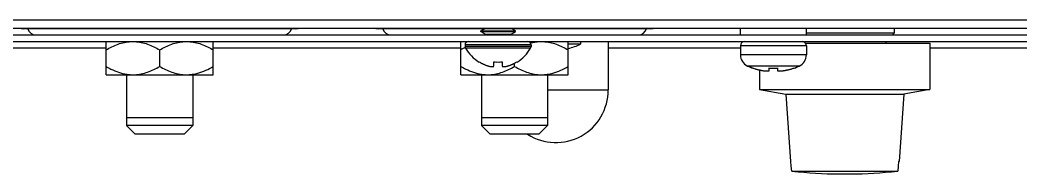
# Model space of a CAD drawing. Header units: millimetres. Extents: x 333 to 5627, y 435 to 3897.
# Drawn here: x 3420.2 to 3541.3, y 3114.3 to 3132.9 of the extents above; entities that cross this region are included whole.
import ezdxf

# ---------------------------------------------------------------- set-up
doc = ezdxf.new("R2010")
doc.units = ezdxf.units.MM
doc.header["$LTSCALE"] = 330
doc.layers.get('0').update_dxf_attribs({"linetype": 'CONTINUOUS'})
doc.layers.add('ASSI', color=7, linetype='CONTINUOUS')
doc.layers.add('GEOM', color=7, linetype='CONTINUOUS')

msp = doc.modelspace()

# ---------------------------------------------------------------- linework, layer by layer
at = {"color": 7, "linetype": 'Continuous'}
for p, q in [((3976.09, 3132.89), (3180.09, 3132.89)), ((3178.99, 3131.09), (3977.19, 3131.09)), ((3976.09, 3131.89), (3180.09, 3131.89)), ((3453.59, 3131.84), (3420.59, 3131.84)), ((3476.42, 3131.84), (3463.59, 3131.84)), ((3475.99, 3131.59), (3476.49, 3131.88)), ((3475.99, 3131.59), (3480.19, 3131.59)), ((3475.99, 3131.49), (3475.99, 3131.59)), ((3475.99, 3131.49), (3480.19, 3131.49)), ((3476.49, 3131.2), (3475.99, 3131.49)), ((3476.49, 3131.88), (3476.49, 3131.89)), ((3476.49, 3131.88), (3479.69, 3131.88)), ((3476.49, 3131.2), (3479.69, 3131.2)), ((3479.69, 3131.88), (3479.69, 3131.89)), ((3480.19, 3131.59), (3479.69, 3131.88)), ((3479.69, 3131.2), (3480.19, 3131.49)), ((3496.59, 3131.84), (3479.76, 3131.84)), ((3480.19, 3131.49), (3480.19, 3131.59)), ((3507.45, 3131.09), (3507.45, 3131.89)), ((3515.45, 3131.09), (3515.45, 3131.89)), ((3526.09, 3131.29), (3515.45, 3131.29)), ((3526.09, 3131.29), (3525.89, 3131.09)), ((3526.09, 3131.89), (3526.09, 3131.29)), ((3180.09, 3130.29), (3976.08, 3130.29)), ((3430.59, 3126.29), (3430.59, 3130.29)), ((3443.59, 3126.29), (3443.59, 3130.29)), ((3473.59, 3126.29), (3473.59, 3130.29)), ((3482.09, 3129.89), (3474.09, 3129.89)), ((3474.09, 3129.89), (3474.09, 3129.69)), ((3482.09, 3129.69), (3474.09, 3129.69)), ((3482.09, 3129.89), (3482.09, 3129.69)), ((3486.59, 3126.29), (3486.59, 3130.29)), ((3488.09, 3129.99), (3486.59, 3129.99)), ((3488.09, 3130.29), (3488.09, 3129.99)), ((3515.45, 3129.79), (3507.45, 3129.79)), ((3507.45, 3129.79), (3507.45, 3128.69)), ((3515.34, 3130.09), (3530.42, 3130.09)), ((3515.45, 3129.79), (3515.45, 3128.69)), ((3525.09, 3130.29), (3525.09, 3130.09)), ((3530.42, 3130.09), (3530.42, 3124.49)), ((3430.59, 3129.49), (3401.09, 3129.49)), ((3437.09, 3127.29), (3437.09, 3129.29)), ((3473.59, 3129.49), (3443.59, 3129.49)), ((3482.03, 3129.49), (3474.14, 3129.49)), ((3507.45, 3129.49), (3491.44, 3129.49)), ((3515.45, 3128.69), (3507.45, 3128.69)), ((3548.09, 3129.49), (3530.42, 3129.49)), ((3475.79, 3127.81), (3475.79, 3127.85)), ((3477.59, 3127.3), (3477.59, 3127.85)), ((3478.59, 3127.85), (3478.59, 3127.3)), ((3480.09, 3127.29), (3480.09, 3127.68)), ((3480.39, 3127.85), (3480.39, 3127.81)), ((3514.58, 3127.33), (3508.32, 3127.33)), ((3508.95, 3127.08), (3508.32, 3127.33)), ((3508.95, 3127.08), (3508.95, 3127.1)), ((3510.95, 3126.75), (3510.95, 3127.1)), ((3511.95, 3127.1), (3511.95, 3126.75)), ((3513.95, 3127.08), (3514.58, 3127.33)), ((3513.95, 3127.1), (3513.95, 3127.08)), ((3430.59, 3126.29), (3443.59, 3126.29)), ((3433.09, 3126.29), (3433.09, 3121.09)), ((3441.09, 3126.29), (3441.09, 3121.09)), ((3473.59, 3126.29), (3486.59, 3126.29)), ((3476.09, 3126.29), (3476.09, 3121.09)), ((3484.09, 3126.29), (3484.09, 3121.09)), ((3509.76, 3126.87), (3509.76, 3124.49)), ((3509.76, 3124.49), (3530.42, 3124.49)), ((3509.76, 3124.49), (3512.94, 3123.93)), ((3512.94, 3123.93), (3527.24, 3123.93)), ((3512.94, 3123.93), (3513.51, 3115.8)), ((3527.24, 3123.93), (3526.67, 3115.8)), ((3530.42, 3124.49), (3527.24, 3123.93)), ((3441.09, 3121.09), (3433.09, 3121.09)), ((3484.09, 3121.09), (3476.09, 3121.09)), ((3513.58, 3115.8), (3513.51, 3115.8)), ((3513.62, 3115.22), (3513.58, 3115.8)), ((3513.67, 3114.63), (3513.62, 3115.22)), ((3526.55, 3115.22), (3526.51, 3114.63)), ((3526.59, 3115.8), (3526.55, 3115.22)), ((3526.67, 3115.8), (3526.59, 3115.8)), ((3513.67, 3114.63), (3526.51, 3114.63))]:
    msp.add_line(p, q, dxfattribs=at)
for centre, radius, start, end in [((3420.59, 3132.84), 1, 252.6087, 270), ((3422.09, 3132.09), 1, 194.4889, 270), ((3452.09, 3132.09), 1, 270, 345.5111), ((3453.59, 3132.84), 1, 270, 287.3913), ((3463.59, 3132.84), 1, 252.6087, 270), ((3465.09, 3132.09), 1, 194.4889, 270), ((3495.09, 3132.09), 1, 270, 345.5111), ((3496.59, 3132.84), 1, 270, 287.3913), ((3478.81, 3120.28), 10.42, 116.8296, 120.0586), ((3474.49, 3129.89), 0.4, 90, 180), ((3474.49, 3129.69), 0.4, 180, 210.3012), ((3481.69, 3129.89), 0.4, 0, 90), ((3481.69, 3129.69), 0.4, 329.6988, 360), ((3485.09, 3136.07), 6.78, 282.7871, 296.268), ((3507.95, 3129.79), 0.5, 90, 180), ((3514.95, 3129.79), 0.5, 0, 90), ((3478.29, 3131.91), 4.8, 210.3012, 238.6273), ((3478.29, 3131.91), 4.8, 210.3012, 238.6273), ((3477.89, 3131.91), 4.8, 301.3727, 329.6988), ((3477.89, 3131.91), 4.8, 301.3727, 329.6988), ((3508.95, 3128.69), 1.5, 180, 245.2801), ((3513.95, 3128.69), 1.5, 294.7199, 360), ((3478.27, 3131.9), 4.75, 238.4659, 241.0313), ((3478.27, 3131.89), 4.75, 241.0316, 241.9926), ((3478.27, 3131.89), 4.75, 241.9926, 243.3187), ((3478.27, 3131.89), 4.74, 243.3188, 244.4598), ((3478.27, 3131.89), 4.74, 244.4598, 245.4278), ((3478.27, 3131.88), 4.73, 245.4278, 246.6825), ((3478.26, 3131.88), 4.73, 246.6826, 247.4526), ((3478.26, 3131.87), 4.72, 247.4524, 248.9975), ((3478.26, 3131.86), 4.72, 248.9977, 249.4819), ((3478.25, 3131.85), 4.7, 249.4813, 251.5344), ((3478.25, 3131.83), 4.68, 251.535, 252.6227), ((3478.24, 3131.82), 4.67, 252.6228, 253.6051), ((3478.23, 3131.79), 4.64, 253.6036, 255.6824), ((3477.34, 3129.29), 2.01, 262.7259, 264.7415), ((3477.34, 3129.26), 1.98, 264.7442, 265.3991), ((3477.34, 3129.25), 1.97, 265.3984, 266.7833), ((3477.34, 3129.24), 1.96, 266.7841, 267.6235), ((3477.34, 3129.23), 1.96, 267.6234, 268.8455), ((3477.34, 3129.23), 1.95, 268.8459, 270.9258), ((3477.34, 3129.23), 1.95, 270.9261, 271.9964), ((3477.34, 3129.24), 1.96, 271.9964, 273.0228), ((3477.34, 3129.25), 1.97, 273.0233, 274.286), ((3477.34, 3129.26), 1.98, 274.2856, 275.1372), ((3477.33, 3129.28), 2.01, 275.1401, 277.2744), ((3478.09, 3131.6), 3.79, 262.4006, 267.4511), ((3478.09, 3131.59), 3.77, 267.455, 272.545), ((3478.09, 3131.6), 3.79, 272.5489, 277.5994), ((3478.84, 3129.28), 2.01, 262.7256, 264.8598), ((3478.84, 3129.26), 1.98, 264.8627, 265.7144), ((3478.84, 3129.25), 1.97, 265.714, 266.9766), ((3478.84, 3129.24), 1.96, 266.9771, 268.0037), ((3478.84, 3129.23), 1.95, 268.0037, 269.0738), ((3478.84, 3129.23), 1.95, 269.0741, 270.1995), ((3478.84, 3129.23), 1.95, 270.1995, 271.1541), ((3478.84, 3129.23), 1.95, 271.1545, 272.3767), ((3478.84, 3129.24), 1.96, 272.3765, 273.2159), ((3478.84, 3129.25), 1.97, 273.2167, 274.6016), ((3478.84, 3129.26), 1.98, 274.6009, 275.2558), ((3478.83, 3129.29), 2.01, 275.2585, 277.2741), ((3477.94, 3131.79), 4.64, 284.3176, 286.3964), ((3477.93, 3131.82), 4.67, 286.3949, 287.3772), ((3477.93, 3131.83), 4.68, 287.3773, 288.465), ((3477.92, 3131.85), 4.7, 288.4656, 290.5187), ((3477.92, 3131.86), 4.72, 290.5181, 291.0023), ((3477.92, 3131.87), 4.72, 291.0025, 292.5476), ((3477.91, 3131.88), 4.73, 292.5474, 293.3174), ((3477.91, 3131.88), 4.73, 293.3175, 294.5722), ((3477.91, 3131.89), 4.74, 294.5722, 295.5402), ((3477.91, 3131.89), 4.74, 295.5402, 296.6812), ((3477.91, 3131.89), 4.75, 296.6813, 298.0074), ((3477.9, 3131.89), 4.75, 298.0074, 298.9684), ((3477.9, 3131.9), 4.75, 298.9687, 301.5341), ((3511.25, 3133.69), 7, 245.2801, 250.8179), ((3511.26, 3133.71), 7.01, 250.741, 252.3068), ((3511.45, 3134.25), 7.17, 266.0041, 268.6706), ((3511.45, 3134.25), 7.17, 271.3294, 273.9959), ((3511.64, 3133.71), 7.01, 287.6932, 289.259), ((3511.65, 3133.69), 7, 289.1821, 294.7199), ((3433.85, 3131.3), 5.02, 261.3809, 267.2273), ((3440.33, 3131.3), 5.02, 272.7728, 278.6191), ((3476.85, 3131.3), 5.02, 261.3809, 267.2273), ((3483.33, 3131.3), 5.02, 272.7728, 278.6191), ((3511.26, 3133.72), 7.01, 252.3069, 253.8662), ((3511.26, 3133.72), 7.02, 253.8662, 254.2195), ((3511.26, 3133.73), 7.02, 254.2196, 255.4252), ((3511.27, 3133.73), 7.03, 255.4251, 256.0151), ((3511.27, 3133.74), 7.04, 256.0152, 256.9892), ((3511.27, 3133.75), 7.04, 256.9892, 257.7318), ((3511.27, 3133.76), 7.05, 257.7318, 258.5614), ((3511.27, 3133.77), 7.07, 258.5614, 259.4226), ((3511.28, 3133.79), 7.09, 259.4225, 260.136), ((3511.28, 3133.81), 7.11, 260.1363, 261.1566), ((3511.29, 3133.84), 7.14, 261.1563, 261.7036), ((3511.29, 3133.89), 7.19, 261.7052, 263.2535), ((3510.7, 3130.94), 4.2, 266.6176, 268.3314), ((3510.7, 3131), 4.25, 268.3283, 268.8891), ((3510.7, 3131.02), 4.27, 268.8896, 270.0287), ((3510.7, 3131.02), 4.28, 270.0278, 270.8511), ((3510.7, 3131), 4.26, 270.8511, 271.7144), ((3510.7, 3130.94), 4.2, 271.7116, 273.3826), ((3511.45, 3134.26), 7.18, 268.6697, 271.3303), ((3512.2, 3130.94), 4.2, 266.6174, 268.2884), ((3512.2, 3131), 4.26, 268.2856, 269.1489), ((3512.2, 3131.02), 4.28, 269.1489, 269.9722), ((3512.2, 3131.02), 4.27, 269.9713, 271.1104), ((3512.2, 3131), 4.25, 271.1109, 271.6717), ((3512.2, 3130.94), 4.2, 271.6686, 273.3824), ((3511.6, 3133.89), 7.19, 276.7465, 278.2948), ((3511.61, 3133.84), 7.14, 278.2964, 278.8437), ((3511.62, 3133.81), 7.11, 278.8434, 279.8637), ((3511.62, 3133.79), 7.09, 279.864, 280.5775), ((3511.62, 3133.77), 7.07, 280.5774, 281.4385), ((3511.63, 3133.76), 7.05, 281.4386, 282.2682), ((3511.63, 3133.75), 7.04, 282.2682, 283.0108), ((3511.63, 3133.74), 7.04, 283.0108, 283.9848), ((3511.63, 3133.73), 7.03, 283.9849, 284.5749), ((3511.63, 3133.73), 7.02, 284.5748, 285.7804), ((3511.63, 3133.72), 7.02, 285.7805, 286.1338), ((3511.64, 3133.72), 7.01, 286.1338, 287.6931), ((3520.01, 3174.31), 60.01, 263.935, 264.6757), ((3520.09, 3175.32), 61.03, 264.6872, 275.3128), ((3520.17, 3174.31), 60.01, 275.3243, 276.065)]:
    msp.add_arc(centre, radius, start, end, dxfattribs=at)
for points, knots in [([(3430.59, 3129.29), (3431.05, 3129.56), (3432.02, 3130.03), (3433.08, 3130.27), (3433.61, 3130.29)], [0, 0, 0, 0, 0.504805, 1, 1, 1, 1]), ([(3434.07, 3130.29), (3434.6, 3130.27), (3435.66, 3130.03), (3436.62, 3129.56), (3437.09, 3129.29)], [0, 0, 0, 0, 0.495196, 1, 1, 1, 1]), ([(3437.09, 3129.29), (3437.55, 3129.56), (3438.52, 3130.03), (3439.58, 3130.27), (3440.11, 3130.29)], [0, 0, 0, 0, 0.504805, 1, 1, 1, 1]), ([(3440.57, 3130.29), (3441.1, 3130.27), (3442.16, 3130.03), (3443.12, 3129.56), (3443.59, 3129.29)], [0, 0, 0, 0, 0.495196, 1, 1, 1, 1]), ([(3483.57, 3130.29), (3484.1, 3130.27), (3485.16, 3130.03), (3486.12, 3129.56), (3486.59, 3129.29)], [0, 0, 0, 0, 0.495196, 1, 1, 1, 1]), ([(3430.59, 3127.29), (3430.79, 3127.18), (3431.57, 3126.75), (3432.43, 3126.44), (3433.1, 3126.34)], [0, 0, 0, 0, 0.253541, 1, 1, 1, 1]), ([(3434.07, 3126.29), (3434.6, 3126.32), (3435.66, 3126.55), (3436.62, 3127.02), (3437.09, 3127.29)], [0, 0, 0, 0, 0.495196, 1, 1, 1, 1]), ([(3437.09, 3127.29), (3437.55, 3127.02), (3438.52, 3126.55), (3439.58, 3126.32), (3440.11, 3126.29)], [0, 0, 0, 0, 0.504805, 1, 1, 1, 1]), ([(3441.08, 3126.34), (3441.3, 3126.37), (3442.18, 3126.57), (3443, 3126.95), (3443.59, 3127.29)], [0, 0, 0, 0, 0.247668, 1, 1, 1, 1]), ([(3473.59, 3127.29), (3473.79, 3127.18), (3474.57, 3126.75), (3475.43, 3126.44), (3476.1, 3126.34)], [0, 0, 0, 0, 0.253541, 1, 1, 1, 1]), ([(3477.07, 3126.29), (3477.6, 3126.32), (3478.66, 3126.55), (3479.62, 3127.02), (3480.09, 3127.29)], [0, 0, 0, 0, 0.495196, 1, 1, 1, 1]), ([(3480.09, 3127.29), (3480.55, 3127.02), (3481.52, 3126.55), (3482.58, 3126.32), (3483.11, 3126.29)], [0, 0, 0, 0, 0.504805, 1, 1, 1, 1]), ([(3484.08, 3126.34), (3484.3, 3126.37), (3485.18, 3126.57), (3486, 3126.95), (3486.59, 3127.29)], [0, 0, 0, 0, 0.247668, 1, 1, 1, 1])]:
    msp.add_open_spline(points, degree=3, knots=knots, dxfattribs=at)
msp.add_open_spline([(3482.01, 3130.12), (3482.37, 3130.21), (3482.74, 3130.27), (3483.11, 3130.29)], degree=3, dxfattribs=at)
at = {"layer": 'ASSI', "color": 7, "linetype": 'Continuous'}
for p, q in [((3433.09, 3126.29), (3433.09, 3120.14)), ((3441.09, 3126.29), (3441.09, 3120.14)), ((3476.09, 3126.29), (3476.09, 3120.14)), ((3484.09, 3126.29), (3484.09, 3120.14))]:
    msp.add_line(p, q, dxfattribs=at)
at = {"layer": 'GEOM', "color": 7, "linetype": 'Continuous'}
for p, q in [((3491.44, 3130.29), (3491.44, 3124.44)), ((3441.09, 3120.14), (3433.09, 3120.14)), ((3434.14, 3119.09), (3433.09, 3120.14)), ((3440.04, 3119.09), (3441.09, 3120.14)), ((3484.09, 3120.14), (3476.09, 3120.14)), ((3477.14, 3119.09), (3476.09, 3120.14)), ((3483.04, 3119.09), (3484.09, 3120.14)), ((3440.04, 3119.09), (3434.14, 3119.09)), ((3483.04, 3119.09), (3477.14, 3119.09))]:
    msp.add_line(p, q, dxfattribs=at)
at = {"layer": 'GEOM', "color": 9, "linetype": 'Continuous'}
msp.add_line((3484.09, 3124.44), (3491.44, 3124.44), dxfattribs=at)
at = {"layer": 'GEOM', "color": 7, "linetype": 'Continuous'}
msp.add_arc((3485.09, 3124.44), 6.35, 237.4242, 360, dxfattribs=at)

doc.saveas('drawing.dxf')
